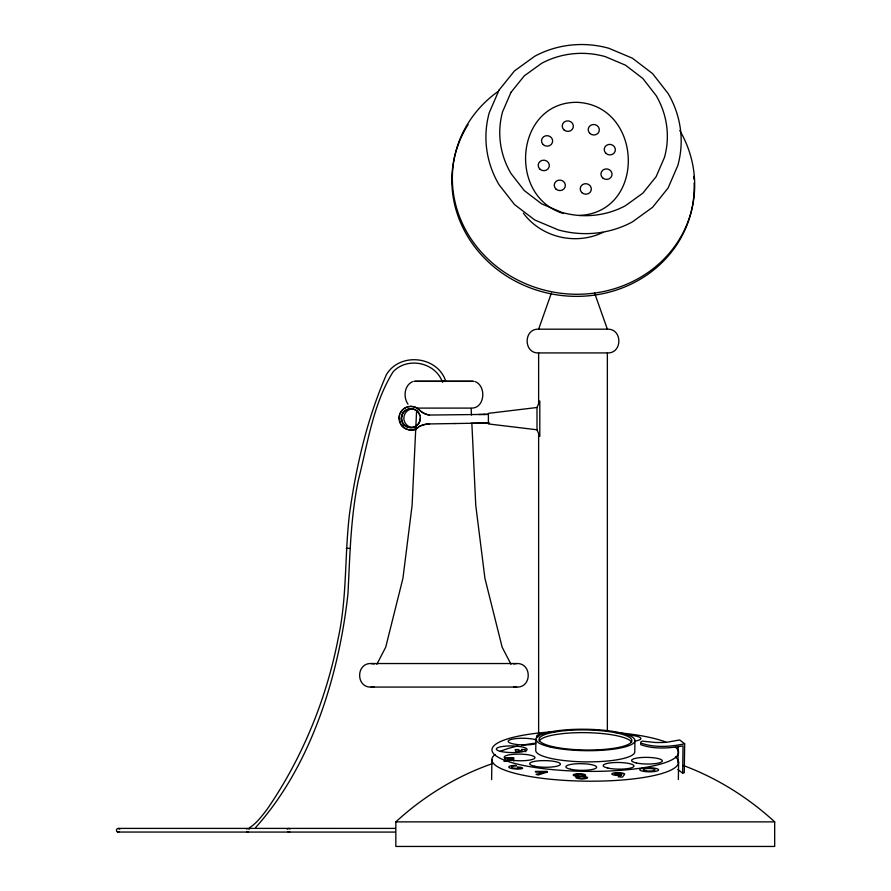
<?xml version="1.0" encoding="UTF-8"?>
<svg xmlns="http://www.w3.org/2000/svg" width="891" height="891" viewBox="0 0 891 891"><rect width="100%" height="100%" fill="white"/><g stroke="black" fill="none" stroke-linecap="round" stroke-linejoin="round"><path stroke-width="1.34" d="M491.62 779.647L491.91 759.667M535.903 739.274L535.747 750.456A49.517 10.714 0.8 0 0 585.264 761.861A49.517 10.714 0.8 0 0 634.782 751.826L634.938 740.644M677.951 762.663L678.185 746.29M678.363 779.569L678.608 762.25M684.667 743.773C670.511 746.881 654.618 747.883 640.807 743.061L640.707 742.08L642.144 741.134L655.13 742.47A28.011 6.07 0.5 0 0 666.78 742.281L679.699 739.964L684.667 743.773L684.266 772.686L682.662 773.165L683.041 745.89C669.297 748.273 654.072 749.52 640.785 744.698L640.685 743.718M442.838 381.816L445.478 380.457C436.868 355.821 399.614 352.201 386.382 374.688C367.092 418.803 356.144 466.316 349.506 513.918C344.561 555.082 347.178 596.914 338.335 637.666C326.496 699.112 302.294 758.286 266.743 809.83C261.074 817.103 256.14 823.585 249.68 827.594M442.382 382.039C435.465 362.247 407.176 356.422 393.031 371.926C372.95 404.191 367.615 444.119 358.26 480.516C350.608 517.76 349.918 555.717 347.98 593.517C339.003 675.913 310.87 766.182 255.517 827.65M416.598 410.874L412.099 505.375L402.932 578.337L385.714 647.2L376.86 664.307M399.569 415.128L399.168 418.18L400.75 424.071A11.783 11.783 -90 0 0 419.282 426.511A23.077 23.066 -90 0 1 429.495 423.938M551.373 293.106L538.632 329.18C523.329 328.478 523.329 353.616 538.632 352.925L607.361 352.925C622.664 353.616 622.664 328.478 607.361 329.18L538.632 329.18M400.159 413.702L400.75 412.288A11.783 11.783 -90 0 1 419.282 409.849A18.511 18.499 -90 0 0 429.495 415.05M402.944 412.288L401.362 418.18L401.763 421.231M511.935 760.535L508.605 759.956M537.006 407.499L539.801 400.961L539.801 436.323L537.006 429.785L537.006 407.499L488.391 413.346L488.391 423.938L537.006 429.785M287.169 829.243L288.227 828.43L290.054 828.998M505.32 759.923L505.308 757.729L513.684 757.729L513.907 758.519L508.048 758.519L508.338 759.488A4.366 0.947 0.8 0 1 513.205 759.845A4.366 0.947 0.8 0 1 513.528 760.947M683.23 765.447C717.032 778.01 748.15 797.478 774.68 821.87L774.68 846.45L395.838 846.45L395.838 821.87C423.682 796.287 456.571 776.072 492.322 763.654M246.484 828.998L248.199 828.43L249.213 829.243M248.444 831.793L246.696 831.882M412.477 381.704C404.236 385.391 403.088 397.353 408.011 404.169M118.993 831.793C116.198 833.453 115.284 828.385 118.303 828.396L395.214 828.396M289.865 831.882L288.016 831.793M371.202 663.539C355.865 662.837 355.754 687.741 371.135 687.072L516.724 687.072C532.105 687.741 531.994 662.837 516.657 663.539L371.202 663.539L374.298 663.94M513.561 663.94L516.657 663.539M371.135 687.072L374.231 686.671M579.64 215.466C647.089 211.78 642.756 105.06 576.934 102.32C515.198 101.942 507.191 196.555 563.435 213.517M483.613 423.091L484.682 423.069L483 423.091M455.078 423.526L429.351 423.938A23.077 23.066 -90 0 0 419.126 426.511A11.783 11.783 -90 0 1 402.465 426.511A11.783 11.783 -90 0 1 402.465 409.849A11.783 11.783 -90 0 1 419.126 409.849A18.511 18.499 -90 0 0 429.351 415.05L488.313 414.382M471.161 423.303L488.313 423.013M483.613 414.438L484.682 414.426M478.712 423.158L489.527 422.991M454.443 423.537L482.733 423.091M478.712 414.482L487.611 414.382M415.061 381.248L472.798 381.248M413.758 381.359L474.101 381.359M417.656 408.1L471.127 408.1L471.462 415.05M471.807 408.1C484.882 407.978 486.553 386.293 475.371 381.704M522.037 751.224L515.622 751.224L515.143 749.587L518.762 749.587L519.141 750.857L521.926 750.857L521.525 749.498L525.155 749.498L525.824 751.792M395.838 821.87L774.68 821.87M117.567 832.049L395.415 832.083M509.006 760.836L503.905 761.159L508.872 761.304M346.287 548.243L349.773 548.433M118.303 828.396L119.84 829.243M513.628 686.671L516.724 687.072M677.862 769.479L682.662 773.165M511 664.307L502.145 647.2L484.927 578.337L475.761 505.375L471.862 423.381M607.361 329.18L594.62 293.106M607.361 352.925L607.361 731.11M538.632 352.925L538.632 404.369M538.632 433.572L538.632 736.679M413.301 427.635A9.456 9.445 0 0 1 403.846 418.18A9.456 9.445 0 0 1 413.301 408.735M420.407 418.18A9.456 9.445 0 0 1 406.953 426.744A9.456 9.445 0 0 1 404.87 410.94A9.456 9.445 0 0 1 420.084 415.729M416.197 429.562A11.783 11.783 -90 0 1 410.094 429.562M404.124 425.764A11.783 11.783 -90 0 1 402.944 424.071M675.434 747.159A93.366 20.203 0.8 0 1 611.259 770.904A93.366 20.203 0.8 0 1 496.153 755.936A93.366 20.203 0.8 0 1 555.616 731.578M614.901 732.402A93.366 20.203 0.8 0 1 617.619 732.647M620.314 732.903A93.366 20.203 0.8 0 1 666.1 742.158M675.434 756.982A93.366 20.203 0.8 0 1 585.264 781.162A93.366 20.203 0.8 0 1 495.095 754.488M500.241 751.447A93.366 20.203 0.8 0 1 517.838 746.057M521.58 745.31A93.366 20.203 0.8 0 1 535.814 743.139M537.173 737.18A15.37 3.319 0.8 0 1 547.687 733.215M626.551 735.042A15.37 3.319 0.8 0 1 640.261 737.637A15.37 3.319 0.8 0 1 634.526 741.167M534.611 744.041A15.37 3.319 0.8 0 1 511.969 743.606A15.37 3.319 0.8 0 1 514.508 738.773A15.37 3.319 0.8 0 1 536.716 740.053M539.133 741.178A46.432 10.046 0.8 0 1 585.387 732.647A46.432 10.046 0.8 0 1 631.63 742.459M679.844 130.576A121.499 112.277 11 0 1 637.833 278.816A121.499 112.277 11 0 1 474.814 244.234A121.499 112.277 11 0 1 497.501 91.896M602.951 232.395A61.356 56.734 9.9 0 1 523.373 213.194M694.122 183.078A121.499 112.277 11 0 1 543.733 292.17A121.499 112.277 11 0 1 468.098 124.551M693.655 176.373A121.499 112.277 11 0 1 693.9 179.058M499.005 90.136L489.248 112.745A102.342 96.584 7.8 0 0 499.005 184.671L514.519 204.551L534.734 219.977L558.278 229.889A95.56 90.191 7.8 0 0 632.365 221.915L652.58 207.302L668.094 188.023L677.851 165.425A102.342 96.584 7.8 0 0 668.094 93.499L652.58 73.608L632.365 58.182L608.82 48.27A95.56 90.191 7.8 0 0 534.734 56.244L514.519 70.868L499.005 90.136M510.977 92.341L502.602 111.72A87.853 82.896 8.6 0 0 510.977 173.489L524.298 190.585L541.65 203.861L561.865 212.414A82.039 77.417 8.6 0 0 625.449 205.71L642.801 193.202L656.121 176.685L664.497 157.306A87.853 82.896 8.6 0 0 656.121 95.549L642.801 78.441L625.449 65.166L605.234 56.612A82.039 77.417 8.6 0 0 541.65 63.317L524.298 75.824L510.977 92.341M624.379 774.535L622.486 777.075L618.22 776.863L621.283 775.326A6.426 1.392 0.8 0 1 611.972 774.29A6.426 1.392 0.8 0 1 618.399 772.664A6.426 1.392 0.8 0 1 624.379 774.535M519.865 768.12L518.618 768.421A5.903 1.281 0.8 0 1 511.813 767.507A5.903 1.281 0.8 0 1 514.675 765.982L516.468 765.87L515.555 765.302A8.665 1.871 0.8 0 0 508.906 767.429A8.665 1.871 0.8 0 0 519.197 769.011A4.332 0.936 0.8 0 0 522.527 767.942A4.332 0.936 0.8 0 0 517.381 767.151L519.865 768.12M547.263 772.052L538.231 774.97L536.137 774.402L544.201 772.052L535.558 772.052L535.357 771.383L547.074 771.383L547.263 772.052M579.05 776.44L577.914 776.584A5.869 1.27 0.8 0 0 578.37 778.6A5.869 1.27 0.8 0 0 587.236 778.11A5.869 1.27 0.8 0 0 582.191 776.351A6.259 1.359 0.8 0 0 584.095 774.268A6.259 1.359 0.8 0 0 574.194 774.279A6.259 1.359 0.8 0 0 577.413 776.351L579.05 776.44M406.073 426.366A9.456 9.445 0 0 0 420.251 418.18A9.456 9.445 0 0 0 406.073 409.994A9.456 9.445 0 0 0 406.073 426.366M643.993 771.428A9.5 2.06 0.8 0 0 658.627 770.013A9.5 2.06 0.8 0 0 644.806 767.886A9.5 2.06 0.8 0 0 643.993 771.428M550.404 747.059A49.517 10.714 0.8 0 0 633.256 743.395A49.517 10.714 0.8 0 0 572.601 729.439A49.517 10.714 0.8 0 0 550.404 747.059M552.598 746.613A46.432 10.046 0.8 0 0 630.26 743.183A46.432 10.046 0.8 0 0 573.403 730.097A46.432 10.046 0.8 0 0 552.598 746.613M570.608 769.256A15.37 3.319 0.8 0 0 596.179 768.009A15.37 3.319 0.8 0 0 577.034 763.754A15.37 3.319 0.8 0 0 570.608 769.256M501.043 751.503A15.37 3.319 0.8 0 0 526.614 750.267A15.37 3.319 0.8 0 0 507.458 746.012A15.37 3.319 0.8 0 0 501.043 751.503M508.895 759.689A15.37 3.319 0.8 0 0 534.477 758.453A15.37 3.319 0.8 0 0 515.321 754.187A15.37 3.319 0.8 0 0 508.895 759.689M534.366 766.182A15.37 3.319 0.8 0 0 559.938 764.946A15.37 3.319 0.8 0 0 540.781 760.691A15.37 3.319 0.8 0 0 534.366 766.182M607.918 768.064A15.37 3.319 0.8 0 0 633.501 766.828A15.37 3.319 0.8 0 0 614.345 762.562A15.37 3.319 0.8 0 0 607.918 768.064M636.308 762.952A15.37 3.319 0.8 0 0 661.879 761.716A15.37 3.319 0.8 0 0 642.723 757.45A15.37 3.319 0.8 0 0 636.308 762.952M577.168 775.794A4.043 0.88 0.8 0 0 583.438 775.203A4.043 0.88 0.8 0 0 577.602 774.29A4.043 0.88 0.8 0 0 577.168 775.794M579.384 778.3A4.087 0.891 0.8 0 0 585.788 777.732A4.087 0.891 0.8 0 0 579.963 776.785A4.087 0.891 0.8 0 0 579.384 778.3M616.271 774.713A3.731 0.802 0.8 0 0 621.951 774.134A3.731 0.802 0.8 0 0 616.449 773.321A3.731 0.802 0.8 0 0 616.271 774.713M645.953 770.804A5.881 1.27 0.8 0 0 655.019 769.924A5.881 1.27 0.8 0 0 646.454 768.61A5.881 1.27 0.8 0 0 645.953 770.804M543.154 144.565A5.58 5.257 9.8 0 0 552.465 142.382A5.58 5.257 9.8 0 0 545.648 135.8A5.58 5.257 9.8 0 0 543.154 144.565M539.835 169.09A5.58 5.257 9.8 0 0 549.157 166.895A5.58 5.257 9.8 0 0 542.341 160.313A5.58 5.257 9.8 0 0 539.835 169.09M555.873 188.981A5.58 5.257 9.8 0 0 565.184 186.798A5.58 5.257 9.8 0 0 558.367 180.216A5.58 5.257 9.8 0 0 555.873 188.981M581.845 192.601A5.58 5.257 9.8 0 0 591.167 190.407A5.58 5.257 9.8 0 0 584.34 183.824A5.58 5.257 9.8 0 0 581.845 192.601M602.561 177.81A5.58 5.257 9.8 0 0 611.872 175.627A5.58 5.257 9.8 0 0 605.056 169.045A5.58 5.257 9.8 0 0 602.561 177.81M605.869 153.297A5.58 5.257 9.8 0 0 615.191 151.102A5.58 5.257 9.8 0 0 608.364 144.52A5.58 5.257 9.8 0 0 605.869 153.297M589.842 133.405A5.58 5.257 9.8 0 0 599.153 131.211A5.58 5.257 9.8 0 0 592.337 124.629A5.58 5.257 9.8 0 0 589.842 133.405M563.858 129.785A5.58 5.257 9.8 0 0 573.18 127.591A5.58 5.257 9.8 0 0 566.353 121.02A5.58 5.257 9.8 0 0 563.858 129.785"/></g></svg>
